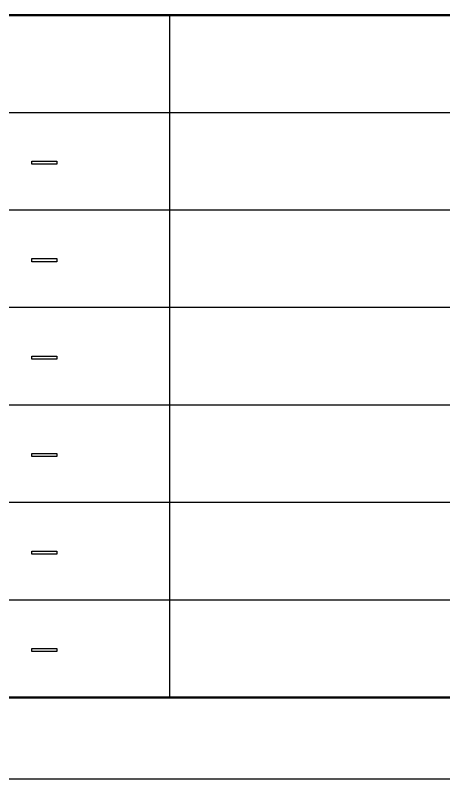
# Model space of a CAD drawing. Extents: x 0 to 420, y 0 to 297.
# Drawn here: x 258.49 to 284.86, y 0 to 47 of the extents above; entities that cross this region are included whole.
import ezdxf

# ---------------------------------------------------------------- set-up
doc = ezdxf.new("R2010")
doc.units = 0

msp = doc.modelspace()

# ---------------------------------------------------------------- linework, layer by layer
at = {"color": 7, "lineweight": 50}
for p, q in [((415, 47), (235, 47)), ((415, 5), (25, 5)), ((235, 5), (415, 5)), ((235, 5), (415, 5)), ((235, 5), (415, 5)), ((235, 5), (415, 5)), ((235, 5), (415, 5)), ((235, 5), (415, 5)), ((235, 5), (415, 5))]:
    msp.add_line(p, q, dxfattribs=at)
at = {"color": 7, "lineweight": 25}
for p, q in [((268, 5), (268, 47)), ((303, 41), (235, 41)), ((415, 35), (235, 35)), ((303, 29), (235, 29)), ((303, 23), (235, 23)), ((303, 17), (235, 17)), ((303, 11), (235, 11)), ((0, 0), (420, 0))]:
    msp.add_line(p, q, dxfattribs=at)
for points in [[(259.511, 38.018), (261.043, 38.018), (261.043, 37.827), (259.511, 37.827)], [(259.511, 32.018), (261.043, 32.018), (261.043, 31.827), (259.511, 31.827)], [(259.511, 26.018), (261.043, 26.018), (261.043, 25.827), (259.511, 25.827)], [(259.511, 20.018), (261.043, 20.018), (261.043, 19.827), (259.511, 19.827)], [(259.511, 14.018), (261.043, 14.018), (261.043, 13.827), (259.511, 13.827)], [(259.511, 8.018), (261.043, 8.018), (261.043, 7.827), (259.511, 7.827)]]:
    msp.add_lwpolyline(points, close=True, dxfattribs=at)

doc.saveas('drawing.dxf')
